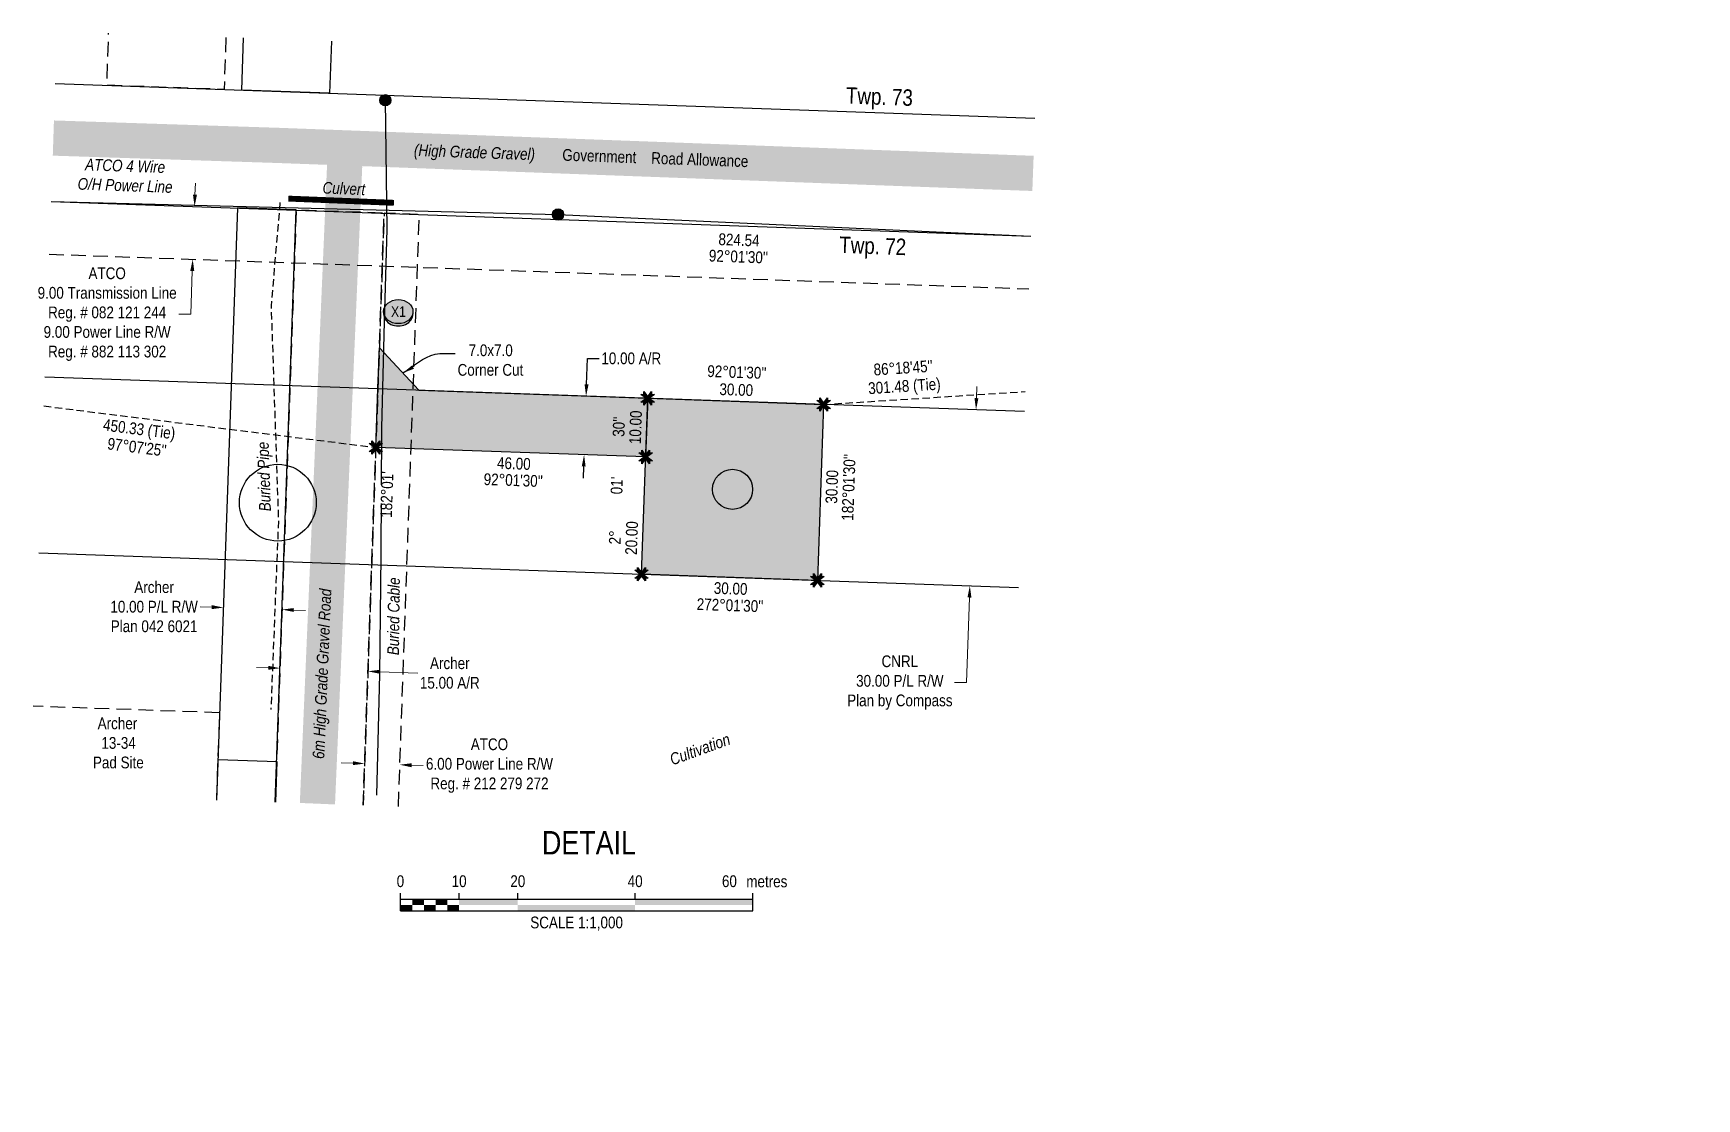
# Model space of a CAD drawing. Extents: x 342350 to 345074, y 6127530 to 6133698.
# Drawn here: x 343657 to 345074, y 6127530 to 6128437 of the extents above; entities that cross this region are included whole.
import ezdxf
from ezdxf.enums import TextEntityAlignment as Align

# ---------------------------------------------------------------- set-up
doc = ezdxf.new("R2010")
doc.units = 0
doc.header["$LTSCALE"] = 5
doc.header["$PDSIZE"] = 0.5
for name, pattern in [('foc-ACCESSROAD', [3.75, 2.5, -1.25]), ('foc-FLOWLINE', [3.75, 2.5, -1.25]), ('foc-TIELINE', [1.875, 1.25, -0.625]), ('POWERLINE5', [7.8, 2.4, -0.6, 0.6, -0.6, 0.6, -0.6, 2.4]), ('UG_PIPE', [1.875, 1.25, -0.625])]:
    doc.linetypes.add(name, pattern=pattern)
doc.layers.get('Defpoints').update_dxf_attribs({"color": 9})
for name, color, linetype in [('AS-CABLE', 224, 'foc-CABLE'), ('AS-FENCE', 48, 'foc-FENCE'), ('AS-PIPE-UG', 44, 'UG_PIPE'), ('AS-PIPE-UG-T', 44, 'Continuous'), ('AS-POWER', 104, 'foc-POWER'), ('AS-POWER-EXISTING', 72, 'POWERLINE5'), ('AS-POWER-T', 104, 'Continuous'), ('AS-ROADS', 254, 'Continuous'), ('C-RW', 13, 'Continuous'), ('D-TXT', 6, 'Continuous'), ('DETAIL-T', 7, 'Continuous'), ('F-AR', 190, 'foc-ACCESSROAD'), ('F-EZE', 190, 'foc-FLOWLINE'), ('F-RW', 190, 'Continuous'), ('F-WS', 190, 'foc-ACCESSROAD'), ('F-WS-S', 190, 'Continuous'), ('L-BD', 7, 'Continuous'), ('L-BD1', 253, 'Continuous'), ('L-MON', 1, 'Continuous'), ('L-ROAD-T', 7, 'Continuous'), ('L-SEC', 7, 'Continuous'), ('L-TIE', 7, 'foc-TIELINE'), ('P-CROSSINGS', 250, 'Continuous'), ('P-PROPOSED', 10, 'Continuous'), ('P-PROPOSED-H', 21, 'Continuous'), ('P-TXT', 4, 'Continuous')]:
    doc.layers.add(name, color=color, linetype=linetype)
for name, color, linetype, lineweight in [('AS-GENERAL', 48, 'Continuous', 18), ('C-RW-T', 13, 'Continuous', 9), ('F-AR-T', 190, 'Continuous', 9), ('F-EZE-T', 190, 'Continuous', 9), ('F-RW-T', 190, 'Continuous', 9), ('T-TEXT', 48, 'Continuous', 18)]:
    doc.layers.add(name, color=color, linetype=linetype, lineweight=lineweight)
doc.styles.add('80', font='ARIALN.TTF', dxfattribs={"height": 10})
doc.styles.add('80CG', font='ARIALN.TTF', dxfattribs={"height": 10})
doc.styles.add('80L', font='ARIALN.TTF', dxfattribs={"height": 10})
doc.styles.add('80LS', font='ARIALNI.TTF', dxfattribs={"height": 10})
doc.styles.add('Crossing', font='ARIALN.TTF', dxfattribs={"height": 10})
doc.styles.add('foc-LtypeFont', font='ARIALN.TTF', dxfattribs={"height": 7.35})
doc.linetypes.add('foc-CABLE', pattern='A,2,-1,["C",foc-LtypeFont,S=0.2,R=0,X=-0.625,Y=-0.75],-1.24,8', length=12.24)
doc.linetypes.add('foc-FENCE', pattern='A,10,-1,["X",foc-LtypeFont,S=0.2,R=0,X=-0.625,Y=-0.75],-1.24', length=12.24)
doc.linetypes.add('foc-POWER', pattern='A,6,-1,["P",foc-LtypeFont,S=0.2,R=0,X=-0.625,Y=-0.75],-1.24,4', length=12.24)
doc.dimstyles.new('Compass 5 000', dxfattribs={"dimscale": 5, "dimtxt": 9, "dimasz": 2, "dimexe": 0.2, "dimexo": 0.0625, "dimgap": 0.5, "dimtad": 0, "dimtih": 1, "dimtoh": 1, "dimzin": 0, "dimdsep": 46, "dimtxsty": '80CG', "dimcen": 0.1, "dimse1": 1, "dimse2": 1, "dimclrd": 256, "dimclrt": 256, "dimaunit": 1, "dimadec": 4, "dimazin": 0, "dimtfac": 0.06, "dimtofl": 0, "dimtmove": 0, "dimatfit": 1, "dimfxl": 0.2, "dimtolj": 1, "dimtzin": 0, "dimlwd": -1, "dimarcsym": 0})

# ---------------------------------------------------------------- blocks, each defined once
blk = doc.blocks.new('POWERPOLE')
h = blk.add_hatch(color=255)
edge = h.paths.add_edge_path()
edge.add_arc((0, 0), 0.96, 0, 360)
at = {"linetype": 'Continuous'}
for p, q in [((0.68, -0.68), (-0.68, 0.68)), ((-0.68, -0.68), (0.68, 0.68))]:
    blk.add_line(p, q, dxfattribs=at)
blk.add_circle((0, 0), 0.96, dxfattribs=at)
blk = doc.blocks.new('TEMP')
h = blk.add_hatch(color=255)
h.dxf.hatch_style = 1
h.paths.add_polyline_path([(0, 0.25), (-0.67, 1.15), (-0.67, 0.67), (-1.15, 0.67), (-0.25, 0), (-1.15, -0.67), (-0.67, -0.67), (-0.67, -1.15), (0, -0.25), (0.67, -1.15), (0.67, -0.67), (1.15, -0.67), (0.25, 0), (1.15, 0.67), (0.67, 0.67), (0.67, 1.15)])
h.paths.add_polyline_path([(0.57, 0.85), (0.57, 0.57), (0.85, 0.57), (0.08, 0), (0.85, -0.57), (0.57, -0.57), (0.57, -0.85), (0, -0.08), (-0.57, -0.85), (-0.57, -0.57), (-0.85, -0.57), (-0.08, 0), (-0.85, 0.57), (-0.57, 0.57), (-0.57, 0.85), (0, 0.08)], flags=16)
h = blk.add_hatch(color=1)
h.dxf.hatch_style = 1
h.paths.add_polyline_path([(0, 0.08), (-0.57, 0.85), (-0.57, 0.57), (-0.85, 0.57), (-0.08, 0), (-0.85, -0.57), (-0.57, -0.57), (-0.57, -0.85), (0, -0.08), (0.57, -0.85), (0.57, -0.57), (0.85, -0.57), (0.08, 0), (0.85, 0.57), (0.57, 0.57), (0.57, 0.85)])
at = {"color": 1}
for p, q in [((-0.08, 0), (0.08, 0)), ((0, 0.08), (0, -0.08))]:
    blk.add_line(p, q, dxfattribs=at)
at = {"color": 255, "flags": 128}
blk.add_lwpolyline([(-0.25, 0), (-1.15, 0.67), (-0.67, 0.67), (-0.67, 1.15), (0, 0.25), (0.67, 1.15), (0.67, 0.67), (1.15, 0.67), (0.25, 0), (1.15, -0.67), (0.67, -0.67), (0.67, -1.15), (0, -0.25), (-0.67, -1.15), (-0.67, -0.67), (-1.15, -0.67)], close=True, dxfattribs=at)
at = {"color": 1, "flags": 128}
blk.add_lwpolyline([(-0.08, 0), (-0.85, 0.57), (-0.57, 0.57), (-0.57, 0.85), (0, 0.08), (0.57, 0.85), (0.57, 0.57), (0.85, 0.57), (0.08, 0), (0.85, -0.57), (0.57, -0.57), (0.57, -0.85), (0, -0.08), (-0.57, -0.85), (-0.57, -0.57), (-0.85, -0.57)], close=True, dxfattribs=at)
blk = doc.blocks.new('*D681')
at = {"layer": 'Defpoints', "color": 0, "linetype": 'Continuous', "transparency": 16777216}
for p in [(343794.5, 6128289.7), (344265.5, 6128273), (344263.9, 6128228.1)]:
    blk.add_point(p, dxfattribs=at)
at = {"layer": 'F-EZE-T', "transparency": 16777216}
for p, q in [((343794.8, 6128299.7), (343795.2, 6128309.7)), ((343792.5, 6128234.8), (343791.2, 6128198)), ((343791.2, 6128198), (343781.2, 6128198))]:
    blk.add_line(p, q, dxfattribs=at)
at = {"layer": 'F-EZE-T', "linetype": 'Continuous', "transparency": 16777216}
for points in [[(343793.1, 6128299.8), (343796.5, 6128299.7), (343794.5, 6128289.7)], [(343790.8, 6128234.9), (343794.2, 6128234.8), (343792.9, 6128244.8)]]:
    blk.add_solid(points, dxfattribs=at)
at = {"layer": 'F-EZE-T', "linetype": 'Continuous', "transparency": 16777216, "insert": (343720, 6128198), "char_height": 10, "attachment_point": 5, "style": '80CG'}
blk.add_mtext('\\A1;ATCO\\P9.00 Transmission Line\\PReg. # 082 121 244\\P9.00 Power Line R/W\\PReg. # 882 113 302', dxfattribs=at)
blk = doc.blocks.new('*D682')
at = {"layer": 'C-RW-T', "transparency": 16777216}
for p, q in [((344460.6, 6128126.5), (344460.9, 6128136.5)), ((344454.6, 6127956.6), (344452, 6127884.1)), ((344452, 6127884.1), (344442, 6127884.1))]:
    blk.add_line(p, q, dxfattribs=at)
at = {"layer": 'C-RW-T', "linetype": 'Continuous', "transparency": 16777216}
for points in [[(344458.9, 6128126.5), (344462.2, 6128126.4), (344460.2, 6128116.5)], [(344452.9, 6127956.7), (344456.3, 6127956.5), (344454.9, 6127966.6)]]:
    blk.add_solid(points, dxfattribs=at)
at = {"layer": 'Defpoints', "color": 0, "linetype": 'Continuous', "transparency": 16777216}
for p in [(344459.5, 6128116.5), (344454.2, 6127966.6), (344454.9, 6127966.6)]:
    blk.add_point(p, dxfattribs=at)
at = {"layer": 'C-RW-T', "linetype": 'Continuous', "transparency": 16777216, "insert": (344395.3, 6127884.1), "char_height": 10, "attachment_point": 5, "style": '80CG'}
blk.add_mtext('\\A1;CNRL\\P30.00 P/L R/W\\PPlan by Compass', dxfattribs=at)
blk = doc.blocks.new('*D683')
at = {"layer": 'Defpoints', "color": 0, "linetype": 'Continuous', "transparency": 16777216}
for p in [(343941.8, 6127884.3), (343971.8, 6127883.2), (343969.3, 6127814.1)]:
    blk.add_point(p, dxfattribs=at)
at = {"layer": 'F-EZE-T', "transparency": 16777216}
for p, q in [((343929.4, 6127815.5), (343919.4, 6127815.8)), ((343979.3, 6127813.7), (343989.3, 6127813.4))]:
    blk.add_line(p, q, dxfattribs=at)
at = {"layer": 'F-EZE-T', "linetype": 'Continuous', "transparency": 16777216}
for points in [[(343929.4, 6127817.1), (343929.3, 6127813.8), (343939.4, 6127815.1)], [(343979.4, 6127815.4), (343979.3, 6127812), (343969.3, 6127814.1)]]:
    blk.add_solid(points, dxfattribs=at)
at = {"layer": 'F-EZE-T', "linetype": 'Continuous', "transparency": 16777216, "insert": (344045.7, 6127813.4), "char_height": 10, "attachment_point": 5, "style": '80CG'}
blk.add_mtext('\\A1;ATCO\\P6.00 Power Line R/W\\PReg. # 212 279 272', dxfattribs=at)
blk = doc.blocks.new('*D684')
at = {"layer": 'Defpoints', "color": 0, "linetype": 'Continuous', "transparency": 16777216}
for p in [(343868.8, 6127941.3), (343943.7, 6127938.7), (343867.2, 6127896.4)]:
    blk.add_point(p, dxfattribs=at)
at = {"layer": 'F-AR-T', "transparency": 16777216}
for p, q in [((343857.2, 6127896.7), (343847.2, 6127897.1)), ((343952.1, 6127893.3), (343984.6, 6127892.2))]:
    blk.add_line(p, q, dxfattribs=at)
at = {"layer": 'F-AR-T', "linetype": 'Continuous', "transparency": 16777216}
for points in [[(343857.3, 6127898.4), (343857.2, 6127895), (343867.2, 6127896.4)], [(343952.2, 6127895), (343952.1, 6127891.7), (343942.2, 6127893.7)]]:
    blk.add_solid(points, dxfattribs=at)
at = {"layer": 'F-AR-T', "linetype": 'Continuous', "transparency": 16777216, "insert": (344011.9, 6127892.2), "char_height": 10, "attachment_point": 5, "style": '80CG'}
blk.add_mtext('\\A1;Archer\\P15.00 A/R', dxfattribs=at)
blk = doc.blocks.new('*D685')
at = {"layer": 'Defpoints', "color": 0, "linetype": 'Continuous', "transparency": 16777216}
for p in [(343819.3, 6127954.1), (343869.2, 6127952.4), (343819.1, 6127948)]:
    blk.add_point(p, dxfattribs=at)
at = {"layer": 'F-RW-T', "transparency": 16777216}
for p, q in [((343809.1, 6127948.4), (343799.1, 6127948.7)), ((343879, 6127945.9), (343889, 6127945.6))]:
    blk.add_line(p, q, dxfattribs=at)
at = {"layer": 'F-RW-T', "linetype": 'Continuous', "transparency": 16777216}
for points in [[(343809.1, 6127950.1), (343809, 6127946.7), (343819.1, 6127948)], [(343879, 6127947.6), (343878.9, 6127944.3), (343869, 6127946.3)]]:
    blk.add_solid(points, dxfattribs=at)
at = {"layer": 'F-RW-T', "linetype": 'Continuous', "transparency": 16777216, "insert": (343760, 6127948.7), "char_height": 10, "attachment_point": 5, "style": '80CG'}
blk.add_mtext('\\A1;Archer\\P10.00 P/L R/W\\PPlan 042 6021', dxfattribs=at)
blk = doc.blocks.new('xing2')
h = blk.add_hatch(color=50)
h.dxf.hatch_style = 1
edge = h.paths.add_edge_path()
edge.add_ellipse((0, 0), major_axis=(-12.5, 0), ratio=0.816297, start_angle=0, end_angle=360)
h = blk.add_hatch(color=250)
h.dxf.hatch_style = 1
edge = h.paths.add_edge_path()
edge.add_ellipse((0, -2), major_axis=(-12.5, 0), ratio=0.816297, start_angle=0, end_angle=180)
edge.add_line((12.5, -2), (12.5, 0))
edge.add_ellipse((0, 0), major_axis=(-12.5, 0), ratio=0.816297, start_angle=0, end_angle=180, ccw=False)
edge.add_line((-12.5, 0), (-12.5, -2))
at = {"color": 250}
blk.add_ellipse((0, 0), major_axis=(-12.5, 0), ratio=0.816297, dxfattribs=at)
blk.add_ellipse((0, -2), major_axis=(-12.5, 0), ratio=0.816297, start_param=0, end_param=3.141593, dxfattribs=at)
at = {"color": 250, "style": 'Crossing'}
blk.add_attdef('CROSSING', text='', height=9, dxfattribs=at).set_placement((0.1, 0), align=Align.MIDDLE_CENTER)
at = {"color": 250, "style": 'Crossing', "flags": 1}
for tag, p in [('OWNER', (0.1, -12.5)), ('DESCRIPTION', (0.1, -25.8)), ('LOCATION', (0.1, -39.3)), ('DWG_REF', (0.1, -52.8))]:
    blk.add_attdef(tag, text='', height=9, dxfattribs=at).set_placement(p, align=Align.MIDDLE_CENTER)
blk = doc.blocks.new('*U296')
at = {"color": 0}
for p, q in [((-150, 0), (-150, 15)), ((-100, 10), (-100, 15)), ((-50, 10), (-50, 15)), ((50, 10), (50, 15)), ((150.2, 0), (150.2, 15)), ((-150, 10), (150.2, 10)), ((-150, 0), (150.2, 0))]:
    blk.add_line(p, q, dxfattribs=at)
for points in [[(-150, 5), (-140, 5), (-150, 0), (-140, 0)], [(-140, 10), (-130, 10), (-140, 5), (-130, 5)], [(-130, 5), (-120, 5), (-130, 0), (-120, 0)], [(-120, 10), (-110, 10), (-120, 5), (-110, 5)], [(-110, 5), (-100, 5), (-110, 0), (-100, 0)], [(-100, 10), (-50, 10), (-100, 5), (-50, 5)], [(-50, 5), (50, 5), (-50, 0), (50, 0)], [(50, 10), (150.2, 10), (50, 5), (150.2, 5)]]:
    blk.add_solid(points, dxfattribs=at)
at = {"color": 0, "style": '80'}
blk.add_text('metres', height=10, dxfattribs=at).set_placement((162.2, 20), align=Align.CENTER)
at = {"color": 0, "char_height": 10, "style": '80'}
for s, insert, attachment_point in [('0', (-150, 30.2), 2), ('10', (-100, 30.2), 2), ('20', (-50, 30.2), 2), ('40', (50, 30.2), 2), ('60', (136.7, 30.2), 3), ('SCALE 1:1,000', (0.1, -5), 2)]:
    blk.add_mtext(s, dxfattribs=dict(at, insert=insert, attachment_point=attachment_point))
blk = doc.blocks.new('*D688')
at = {"layer": 'Defpoints', "color": 0, "linetype": 'Continuous', "transparency": 16777216}
for p in [(344102.6, 6128129.1), (344128, 6128128.2), (344100.9, 6128079.1)]:
    blk.add_point(p, dxfattribs=at)
at = {"layer": 'P-TXT', "transparency": 16777216}
for p, q in [((344128.4, 6128138.2), (344129.2, 6128160.3)), ((344129.2, 6128160.3), (344139.2, 6128160.3)), ((344125.9, 6128068.2), (344125.6, 6128058.2))]:
    blk.add_line(p, q, dxfattribs=at)
at = {"layer": 'P-TXT', "linetype": 'Continuous', "transparency": 16777216}
for points in [[(344126.7, 6128138.2), (344130.1, 6128138.1), (344128, 6128128.2)], [(344124.3, 6128068.3), (344127.6, 6128068.2), (344126.3, 6128078.2)]]:
    blk.add_solid(points, dxfattribs=at)
at = {"layer": 'P-TXT', "linetype": 'Continuous', "transparency": 16777216, "insert": (344166.5, 6128160.3), "char_height": 10, "attachment_point": 5, "style": '80CG'}
blk.add_mtext('\\A1;10.00 A/R', dxfattribs=at)

msp = doc.modelspace()

# ---------------------------------------------------------------- hatches: boundary and pattern name
at = {"layer": 'P-PROPOSED-H'}
h = msp.add_hatch(color=256, dxfattribs=at)
h.dxf.hatch_style = 1
h.paths.add_polyline_path([(343950.669, 6128134.425), (343951.906, 6128169.395), (343985.639, 6128133.192), (344180.476, 6128126.325), (344178.715, 6128076.367), (343948.902, 6128084.467)])
h = msp.add_hatch(color=256, dxfattribs=at)
h.dxf.hatch_style = 1
h.paths.add_polyline_path([(344330.35, 6128121.042), (344325.067, 6127971.168), (344175.193, 6127976.451), (344180.476, 6128126.325)])

# ---------------------------------------------------------------- linework, layer by layer
at = {"layer": 'AS-CABLE', "flags": 128}
msp.add_lwpolyline([(343949.824, 6127788.223), (343952.369, 6127891.328), (343953.559, 6127992.758), (343954.014, 6128101.108), (343956.159, 6128191.358), (343958.619, 6128270.323), (343956.992, 6128380.288)], dxfattribs=at)
at = {"layer": 'AS-FENCE', "flags": 128}
msp.add_lwpolyline([(343672.265, 6128294.047), (344506.837, 6128264.506)], dxfattribs=at)
at = {"layer": 'AS-GENERAL', "const_width": 4.999, "flags": 128}
msp.add_lwpolyline([(343964.297, 6128292.858), (343874.397, 6128296.448)], dxfattribs=at)
msp.add_lwpolyline([(343964.297, 6128292.858), (343874.397, 6128296.448)], dxfattribs=at)
at = {"layer": 'AS-PIPE-UG', "flags": 128}
msp.add_lwpolyline([(343867.237, 6128293.258), (343859.657, 6128205.218), (343865.902, 6128022.033), (343859.457, 6127861.313)], dxfattribs=at)
at = {"layer": 'AS-POWER', "flags": 128}
for points in [[(343672.267, 6128294.085), (344104.102, 6128282.918), (344506.839, 6128264.561)], [(343813.319, 6127783.955), (343814.539, 6127818.541), (343864.497, 6127816.779), (343863.277, 6127782.192)]]:
    msp.add_lwpolyline(points, dxfattribs=at)
at = {"layer": 'AS-ROADS', "const_width": 29.993, "flags": 128}
for points in [[(343674.175, 6128348.041), (343866.497, 6128341.748), (344508.727, 6128317.932)], [(343922.392, 6128326.238), (343899.135, 6127780.927)]]:
    msp.add_lwpolyline(points, dxfattribs=at)
at = {"layer": 'C-RW', "flags": 128}
for points in [[(344501.548, 6128115.008), (343666.972, 6128144.424)], [(343661.67, 6127994.551), (344496.246, 6127965.135)]]:
    msp.add_lwpolyline(points, dxfattribs=at)
at = {"layer": 'Defpoints'}
msp.add_circle((343865.378, 6128037.391), 32.713, dxfattribs=at)
at = {"layer": 'Defpoints', "linetype": 'Continuous'}
msp.add_circle((344252.771, 6128048.747), 17.088, dxfattribs=at)
at = {"layer": 'F-AR', "flags": 128}
msp.add_lwpolyline([(343938.115, 6127779.552), (343955.962, 6128284.049), (343881.025, 6128286.7), (343863.178, 6127782.196)], dxfattribs=at)
at = {"layer": 'F-EZE'}
msp.add_line((343670.676, 6128249.123), (344505.248, 6128219.599), dxfattribs=at)
at = {"layer": 'F-EZE', "flags": 128}
for points in [[(343821.191, 6128433.826), (343819.633, 6128389.477), (343719.717, 6128393.012), (343721.274, 6128437.319)], [(343968.089, 6127778.494), (343985.937, 6128282.989), (343955.962, 6128284.049), (343938.115, 6127779.552)]]:
    msp.add_lwpolyline(points, dxfattribs=at)
at = {"layer": 'F-RW', "flags": 128}
for points in [[(343911.089, 6128430.683), (343909.538, 6128386.317), (343834.626, 6128388.967), (343836.168, 6128433.302)], [(343863.184, 6127782.195), (343881.04, 6128286.82), (343831.082, 6128288.583), (343813.269, 6127783.956)]]:
    msp.add_lwpolyline(points, dxfattribs=at)
at = {"layer": 'F-WS', "flags": 128}
msp.add_lwpolyline([(343813.319, 6127783.955), (343815.945, 6127858.378), (343657.051, 6127863.984)], dxfattribs=at)
at = {"layer": 'L-SEC'}
for p, q in [((343675.822, 6128394.585), (344510.394, 6128365.061)), ((343672.267, 6128294.085), (344506.839, 6128264.561))]:
    msp.add_line(p, q, dxfattribs=at)
at = {"layer": 'L-TIE', "flags": 128}
for points in [[(344330.35, 6128121.042), (344502.152, 6128132.072)], [(343666.1, 6128119.771), (343948.902, 6128084.467)]]:
    msp.add_lwpolyline(points, dxfattribs=at)
at = {"layer": 'P-PROPOSED', "flags": 128}
for points in [[(343950.669, 6128134.425), (343951.906, 6128169.395), (343985.639, 6128133.192), (344180.476, 6128126.325), (344178.715, 6128076.367), (343948.902, 6128084.467)], [(344330.35, 6128121.042), (344325.067, 6127971.168), (344175.193, 6127976.451), (344180.476, 6128126.325)]]:
    msp.add_lwpolyline(points, close=True, dxfattribs=at)

# ---------------------------------------------------------------- block references
at = {"layer": 'AS-POWER-EXISTING'}
for p, xscale, yscale, zscale in [((343956.992, 6128380.288), 5, 5, 24.99999999999998), ((344104.102, 6128282.918), 4.998900549999993, 4.998900549999993, 4.998900549999993)]:
    msp.add_blockref('POWERPOLE', p, dxfattribs=dict(at, xscale=xscale, yscale=yscale, zscale=zscale))
at = {"layer": 'DETAIL-T', "linetype": 'Continuous', "xscale": 0.99978011, "yscale": 0.99978011, "zscale": 0.99978011}
msp.add_blockref('*U296', (344119.814, 6127689.712), dxfattribs=at)
at = {"layer": 'L-MON', "linetype": 'Continuous', "xscale": 4.998900549999993, "yscale": 4.998900549999993, "zscale": 4.998900549999993}
for p in [(344180.476, 6128126.325), (344330.35, 6128121.042), (343948.902, 6128084.467), (344178.715, 6128076.367), (344175.193, 6127976.451), (344325.067, 6127971.168)]:
    msp.add_blockref('TEMP', p, dxfattribs=at)
at = {"layer": 'P-CROSSINGS', "linetype": 'Continuous', "xscale": 0.99978011, "yscale": 0.99978011, "zscale": 0.99978011}
msp.add_blockref('xing2', (343968.04, 6128200.154), dxfattribs=at).add_auto_attribs({'CROSSING': 'X1'})

# ---------------------------------------------------------------- texts
at = {"layer": 'AS-CABLE', "linetype": 'Continuous', "insert": (343958.577, 6127907.539), "char_height": 10, "attachment_point": 1, "rotation": 89.327824, "style": '80L'}
msp.add_mtext_dynamic_manual_height_columns('{\\fArial Narrow|b0|i1|c0|p34;Buried Cable}', width=66.03452, gutter_width=50, heights=[0], dxfattribs=at)
at = {"layer": 'AS-PIPE-UG-T', "insert": (343849.539, 6128029.856), "char_height": 9.9978, "attachment_point": 1, "rotation": 91.952527, "style": '80L'}
msp.add_mtext_dynamic_manual_height_columns('{\\fArial Narrow|b0|i1|c0|p34;Buried Pipe}', width=59.0229, gutter_width=49.989, heights=[0], dxfattribs=at)
at = {"layer": 'AS-POWER-T', "insert": (343695.082, 6128330.828), "char_height": 9.9978, "attachment_point": 1, "rotation": 357.973906, "style": '80L'}
msp.add_mtext_dynamic_manual_height_columns('\\pi6.4265;{\\fArial Narrow|b0|i1|c0|p34;ATCO 4 Wire \\P\\pi0.57511;O/H Power Line}', width=80.65525, gutter_width=49.989, heights=[0], dxfattribs=at)
at = {"layer": 'D-TXT', "color": 3, "insert": (344349.645, 6128391.393), "char_height": 13.9969, "attachment_point": 1, "rotation": 357.973906, "style": '80L'}
msp.add_mtext_dynamic_manual_height_columns('Twp. 73', width=56.41409, gutter_width=47.49, heights=[0], dxfattribs=at)
at = {"layer": 'DETAIL-T', "color": 3, "insert": (344130.471, 6127747.647), "char_height": 19.9956, "width": 223.8088, "attachment_point": 5, "style": '80CG'}
msp.add_mtext('DETAIL', dxfattribs=at)
at = {"layer": 'F-WS-S', "insert": (343701.77, 6127854.38), "char_height": 9.9978, "attachment_point": 1, "style": '80L'}
msp.add_mtext_dynamic_manual_height_columns('\\pi10.143,t80.128;Archer\\P\\pi13.338,t83.323;13-34\\P\\pi6.1264,t76.111;Pad Site', width=54.17403, gutter_width=49.989, heights=[0], dxfattribs=at)
at = {"layer": 'L-BD', "linetype": 'Continuous', "style": '80L'}
for s, p in [('450.33 (Tie)', (343747.178, 6128098.871)), ("97°07'25''", (343745.413, 6128084.734))]:
    msp.add_text(s, height=9.9978, rotation=352.8843, dxfattribs=at).set_placement(p, align=Align.MIDDLE)
at = {"layer": 'L-BD', "linetype": 'Continuous', "insert": (344227.412, 6128267.375), "char_height": 9.9978, "width": 61.15749, "attachment_point": 1, "rotation": 357.9739, "line_spacing_factor": 0.855, "style": '80L'}
msp.add_mtext("\\pi13.574;824.54\\P\\pi5.8945;92°01'30''", dxfattribs=at)
at = {"layer": 'L-BD', "insert": (344381.289, 6127900.655), "char_height": 9.9978, "attachment_point": 6, "style": '80CG'}
msp.add_mtext('\\A1;', dxfattribs=at)
at = {"layer": 'L-BD1', "linetype": 'Continuous', "style": '80L'}
for s, rotation, p in [("92°01'30''", 357.9813, (344256.48, 6128148.656)), ('30.00', 357.9813, (344255.952, 6128133.669)), ("30''", 87.9813, (344155.862, 6128102.09)), ('10.00', 87.9813, (344170.1, 6128101.588)), ('46.00', 357.9813, (344066.487, 6128070.819)), ('30.00', 87.9813, (344337.381, 6128050.912)), ("182°01'30''", 87.9813, (344351.619, 6128050.41)), ("92°01'30''", 357.9813, (344065.985, 6128056.581)), ("01'", 87.9813, (344154.096, 6128051.991)), ('2°', 87.9813, (344152.538, 6128007.777)), ('20.00', 87.9813, (344166.776, 6128007.275)), ('30.00', 357.9813, (344251.15, 6127964.27)), ("272°01'30''", 357.9813, (344250.648, 6127950.032))]:
    msp.add_text(s, height=9.9978, rotation=rotation, dxfattribs=at).set_placement(p, align=Align.MIDDLE)
at = {"layer": 'L-ROAD-T', "style": '80L'}
msp.add_text('Government    Road Allowance', height=9.9978, rotation=357.97495, dxfattribs=at).set_placement((344186.999, 6128331.031), align=Align.MIDDLE_CENTER)
at = {"layer": 'P-CROSSINGS', "insert": (345074.174, 6127529.559), "char_height": 9.9978, "attachment_point": 6, "style": '80CG'}
msp.add_mtext('\\A1;', dxfattribs=at)
at = {"layer": 'P-TXT', "insert": (344018.192, 6128172.213), "char_height": 9.9978, "attachment_point": 1, "style": '80L'}
msp.add_mtext_dynamic_manual_height_columns('\\pi9.775,t79.76;7.0x7.0\\P\\pi0.32278,t70.307;Corner Cut', width=56.03583, gutter_width=49.989, heights=[0], dxfattribs=at)
at = {"layer": 'T-TEXT', "style": '80LS'}
for s, rotation, p in [('(High Grade Gravel)', 357.97495, (344032.927, 6128335.977)), ('Cultivation', 20, (344224.983, 6127827.337))]:
    msp.add_text(s, height=9.9978, rotation=rotation, dxfattribs=at).set_placement(p, align=Align.MIDDLE_CENTER)
at = {"layer": 'T-TEXT', "insert": (343903.744, 6128310.801), "char_height": 9.9978, "attachment_point": 1, "rotation": 357.713208, "style": '80L'}
msp.add_mtext_dynamic_manual_height_columns('{\\fArial Narrow|b0|i1|c0|p34;Culvert}', width=36.82578, gutter_width=50, heights=[0], dxfattribs=at)
at = {"layer": 'T-TEXT', "insert": (343898.006, 6127891.838), "char_height": 9.9978, "width": 145.80463, "attachment_point": 2, "rotation": 87.557879, "style": '80LS'}
msp.add_mtext('6m High Grade Gravel Road', dxfattribs=at)

# ---------------------------------------------------------------- dimensions: what is measured, and where the dimension line sits
at = {"layer": 'F-AR-T', "linetype": 'Continuous'}
dim = msp.add_linear_dim(base=(343867.224, 6127896.354), p1=(343943.744, 6127938.667), p2=(343868.815, 6127941.318), angle=177.973505, text='Archer\\P15.00 A/R', dimstyle='Compass 5 000', dxfattribs=at)
dim.commit()
dim.dimension.update_dxf_attribs({"geometry": '*D684', "text_midpoint": (344011.856, 6127892.202), "dimtype": 161})
at = {"layer": 'F-EZE-T', "linetype": 'Continuous'}
for base, p1, p2, angle, text, picture, middle in [((343794.453, 6128289.722), (344263.943, 6128228.136), (344265.533, 6128273.047), 87.972732, 'ATCO\\P9.00 Transmission Line\\PReg. # 082 121 244\\P9.00 Power Line R/W\\PReg. # 882 113 302', '*D681', (343719.96, 6128197.966)), ((343969.348, 6127814.059), (343941.82, 6127884.288), (343971.795, 6127883.228), 357.973906, 'ATCO\\P6.00 Power Line R/W\\PReg. # 212 279 272', '*D683', (344045.699, 6127813.352))]:
    dim = msp.add_linear_dim(base=base, p1=p1, p2=p2, angle=angle, text=text, dimstyle='Compass 5 000', dxfattribs=at)
    dim.commit()
    dim.dimension.update_dxf_attribs({"geometry": picture, "text_midpoint": middle, "dimtype": 161})
at = {"layer": 'F-RW-T', "linetype": 'Continuous'}
dim = msp.add_linear_dim(base=(343819.061, 6127948.04), p1=(343869.197, 6127952.352), p2=(343819.276, 6127954.114), angle=177.978357, text='Archer\\P10.00 P/L R/W\\PPlan 042 6021', dimstyle='Compass 5 000', dxfattribs=at)
dim.commit()
dim.dimension.update_dxf_attribs({"geometry": '*D685', "text_midpoint": (343759.988, 6127948.746), "dimtype": 161})
at = {"layer": 'P-TXT', "linetype": 'Continuous'}
dim = msp.add_linear_dim(base=(344128.037, 6128128.173), p1=(344100.86, 6128079.111), p2=(344102.621, 6128129.069), angle=87.98133, text='10.00 A/R', dimstyle='Compass 5 000', dxfattribs=at)
dim.commit()
dim.dimension.update_dxf_attribs({"geometry": '*D688', "text_midpoint": (344166.451, 6128160.305), "dimtype": 161})

# ---------------------------------------------------------------- leaders
at = {"layer": 'P-TXT', "path_type": 1}
msp.add_leader([(343971.933, 6128147.902), (343999.334, 6128163.847), (344016.582, 6128164.611)], dimstyle='Compass 5 000', override={"dimgap": 0.5, "dimtad": 0}, dxfattribs=at)

# ---------------------------------------------------------------- next in the draw order: texts
at = {"layer": 'D-TXT', "color": 3, "insert": (344343.955, 6128264.209), "char_height": 13.9969, "attachment_point": 1, "rotation": 357.973906, "style": '80L', "bg_fill": 3, "box_fill_scale": 1.2, "bg_fill_color": 256, "bg_fill_transparency": 0}
msp.add_mtext_dynamic_manual_height_columns('Twp. 72', width=56.32816, gutter_width=47.49, heights=[0], dxfattribs=at)
at = {"layer": 'L-BD', "linetype": 'Continuous', "insert": (344366.759, 6128155.333), "char_height": 9.9978, "width": 61.15749, "attachment_point": 1, "rotation": 3.6733, "line_spacing_factor": 0.935977, "style": '80L', "bg_fill": 3, "box_fill_scale": 1.15, "bg_fill_color": 256, "bg_fill_true_color": 256, "bg_fill_transparency": 0}
msp.add_mtext("\\pi5.8945;86°18'45''\\P\\pi0.27845;301.48 (Tie) ", dxfattribs=at)
at = {"layer": 'L-BD', "linetype": 'Continuous', "insert": (343953.222, 6128044.542), "char_height": 9.9978, "width": 11.60242, "attachment_point": 2, "rotation": 87.9761, "style": '80L', "bg_fill": 3, "box_fill_scale": 1.2, "bg_fill_color": 256, "bg_fill_transparency": 0}
msp.add_mtext("182°01'", dxfattribs=at)

# ---------------------------------------------------------------- next in the draw order: dimensions: what is measured, and where the dimension line sits
at = {"layer": 'C-RW-T', "linetype": 'Continuous'}
dim = msp.add_linear_dim(base=(344454.939, 6127966.591), p1=(344459.459, 6128116.492), p2=(344454.177, 6127966.618), angle=267.98133, text='CNRL\\P30.00 P/L R/W\\PPlan by Compass', dimstyle='Compass 5 000', dxfattribs=at)
dim.commit()
dim.dimension.update_dxf_attribs({"geometry": '*D682', "text_midpoint": (344395.301, 6127884.057), "dimtype": 161})

doc.saveas('drawing.dxf')
